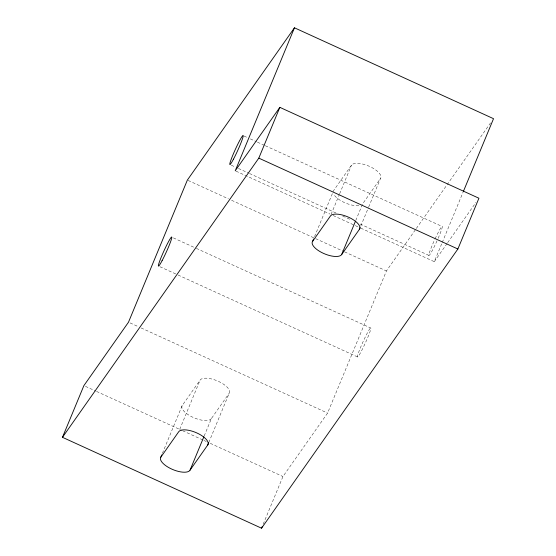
<?xml version="1.0" encoding="UTF-8"?>
<svg xmlns="http://www.w3.org/2000/svg" width="556" height="556" viewBox="0 0 556 556"><rect width="100%" height="100%" fill="white"/><g stroke="black" fill="none" stroke-linecap="round" stroke-linejoin="round"><path stroke-width="0.42" stroke-dasharray="2.78 2.08" d="M162.408 453.307L182.166 405.609L200.132 380.04A16.013 6.387 22.5 0 1 218.397 381.34A16.013 6.387 22.5 0 1 229.162 393.294L209.077 441.791M179.72 429.329L200.132 380.04M204.191 435.98L211.433 418.494L229.162 393.294M314.564 236.599L333.628 190.576L351.475 165.195A16.013 6.387 22.5 0 1 369.74 166.494A16.013 6.387 22.5 0 1 380.506 178.448L368.677 207.013M331.098 214.387L339.32 194.551M339.646 193.759L351.475 165.195M355.757 220.496L362.658 203.83L380.506 178.448M360.788 226.056L368.35 207.805M263.19 524.225L282.948 476.527L327.574 413.073L386.434 270.967L415.818 229.176M360.823 228.141L434.292 261.681L441.902 243.306M442.235 242.506L463.078 192.181M416.319 228.467L490.538 122.932M434.292 261.681L447.184 243.354M447.677 242.645L475.943 202.46M244.001 136.018L247.163 137.464M250.325 138.903L256.643 141.787M257.435 142.148L264.545 145.394M265.33 145.755L442.284 226.542M231.31 165.201L235.264 167.008M238.42 168.447L248.692 173.138M249.484 173.5L337.165 213.532M342.698 216.055L350.6 219.662M360.079 223.992L428.801 255.364M236.015 171.158L330.021 214.074M333.176 215.519L354.506 225.256M355.298 225.618L360.038 227.779M188.15 180.45L228.44 198.84M231.602 200.285L343.775 251.493M344.567 251.854L386.434 270.967M173.396 237.905L195.517 248.004M196.31 248.365L370.887 328.068A16.013 1.307 -65.5 0 1 361.157 351.559A16.013 1.307 -65.5 0 1 360.399 347.806A16.013 1.307 -65.5 0 1 370.887 328.068M159.919 266.727L177.294 274.664M178.087 275.025L357.411 356.889M130.083 322.911L137.978 326.518M141.141 327.964L327.574 413.073M85.457 386.364L95.729 391.056M96.522 391.417L181.833 430.365M182.625 430.726L203.162 440.102M203.955 440.463L206.325 441.54M210.272 443.347L282.948 476.527M435.105 238.788A16.013 1.307 -65.5 0 1 442.166 226.382A16.013 1.307 -65.5 0 1 437.711 239.316M437.03 240.838A16.013 1.307 -65.5 0 1 428.885 255.51A16.013 1.307 -65.5 0 1 434.757 239.539M358.842 205.609A16.013 6.387 22.5 0 1 333.697 194.134M211.433 418.494A16.013 6.387 22.5 0 1 193.544 417.598A16.013 6.387 22.5 0 1 182.166 405.609"/><path stroke-width="0.83" d="M294.458 27.8L235.223 170.803L279.842 107.35L478.918 198.228L457.88 249.005L261.542 528.2L62.474 437.315L83.88 385.642L128.499 322.188L187.365 180.088L294.458 27.8L493.526 118.685L463.412 191.382M62.474 437.315L258.811 158.126L279.842 107.35M208.75 442.583L207.763 444.967L190.034 470.167A16.013 6.387 22.5 0 1 172.145 469.271A16.013 6.387 22.5 0 1 160.76 457.282L161.747 454.898M190.034 470.167L203.864 436.78M360.135 227.64L359.475 229.232L341.627 254.613A16.013 6.387 22.5 0 1 323.363 253.314A16.013 6.387 22.5 0 1 312.597 241.36L313.584 238.976M341.627 254.613L355.43 221.288M261.542 528.2L262.203 526.608M160.76 457.282L178.733 431.713A16.013 6.387 22.5 0 1 196.991 433.013A16.013 6.387 22.5 0 1 207.763 444.967M312.597 241.36L330.445 215.978A16.013 6.387 22.5 0 1 348.709 217.271A16.013 6.387 22.5 0 1 359.475 229.232M258.811 158.126L457.88 249.005M233.478 159.155A16.013 1.307 -65.5 0 0 243.215 135.657A16.013 1.307 -65.5 0 0 232.728 155.402A16.013 1.307 -65.5 0 0 233.478 159.155M162.088 260.674A16.013 1.307 -65.5 0 0 171.818 237.183A16.013 1.307 -65.5 0 0 161.33 256.928A16.013 1.307 -65.5 0 0 162.088 260.674"/></g></svg>
